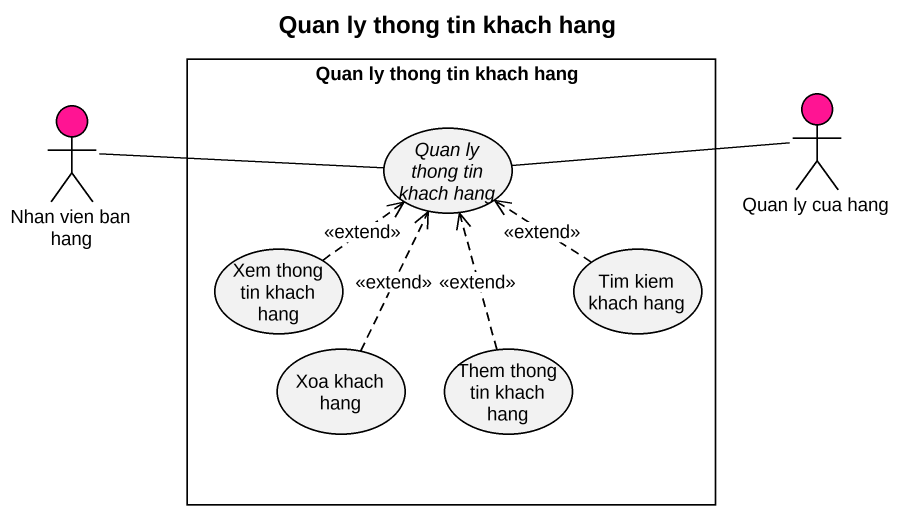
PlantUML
@startuml
title Quan ly thong tin khach hang
actor "Nhan vien ban hang" as Nhan_vien_ban_hang #FF1493
rectangle "Quan ly thong tin khach hang" as Quan_ly_thong_tin_khach_hang {
  usecase "Quan ly thong tin khach hang" as Quan_ly_thong_tin_khach_hang_2
  usecase "Xem thong tin khach hang" as Xem_thong_tin_khach_hang
  usecase "Tim kiem khach hang" as Tim_kiem_khach_hang
  usecase "Xoa khach hang" as Xoa_khach_hang
  usecase "Them thong tin khach hang" as Them_thong_tin_khach_hang
}
actor "Quan ly cua hang" as Quan_ly_cua_hang #FF1493
Nhan_vien_ban_hang -right- Quan_ly_thong_tin_khach_hang_2
Quan_ly_cua_hang -left- Quan_ly_thong_tin_khach_hang_2
Xem_thong_tin_khach_hang .up.> Quan_ly_thong_tin_khach_hang_2 : <<extend>>
Tim_kiem_khach_hang .up.> Quan_ly_thong_tin_khach_hang_2 : <<extend>>
Xoa_khach_hang .up.> Quan_ly_thong_tin_khach_hang_2 : <<extend>>
Them_thong_tin_khach_hang .up.> Quan_ly_thong_tin_khach_hang_2 : <<extend>>
@enduml
